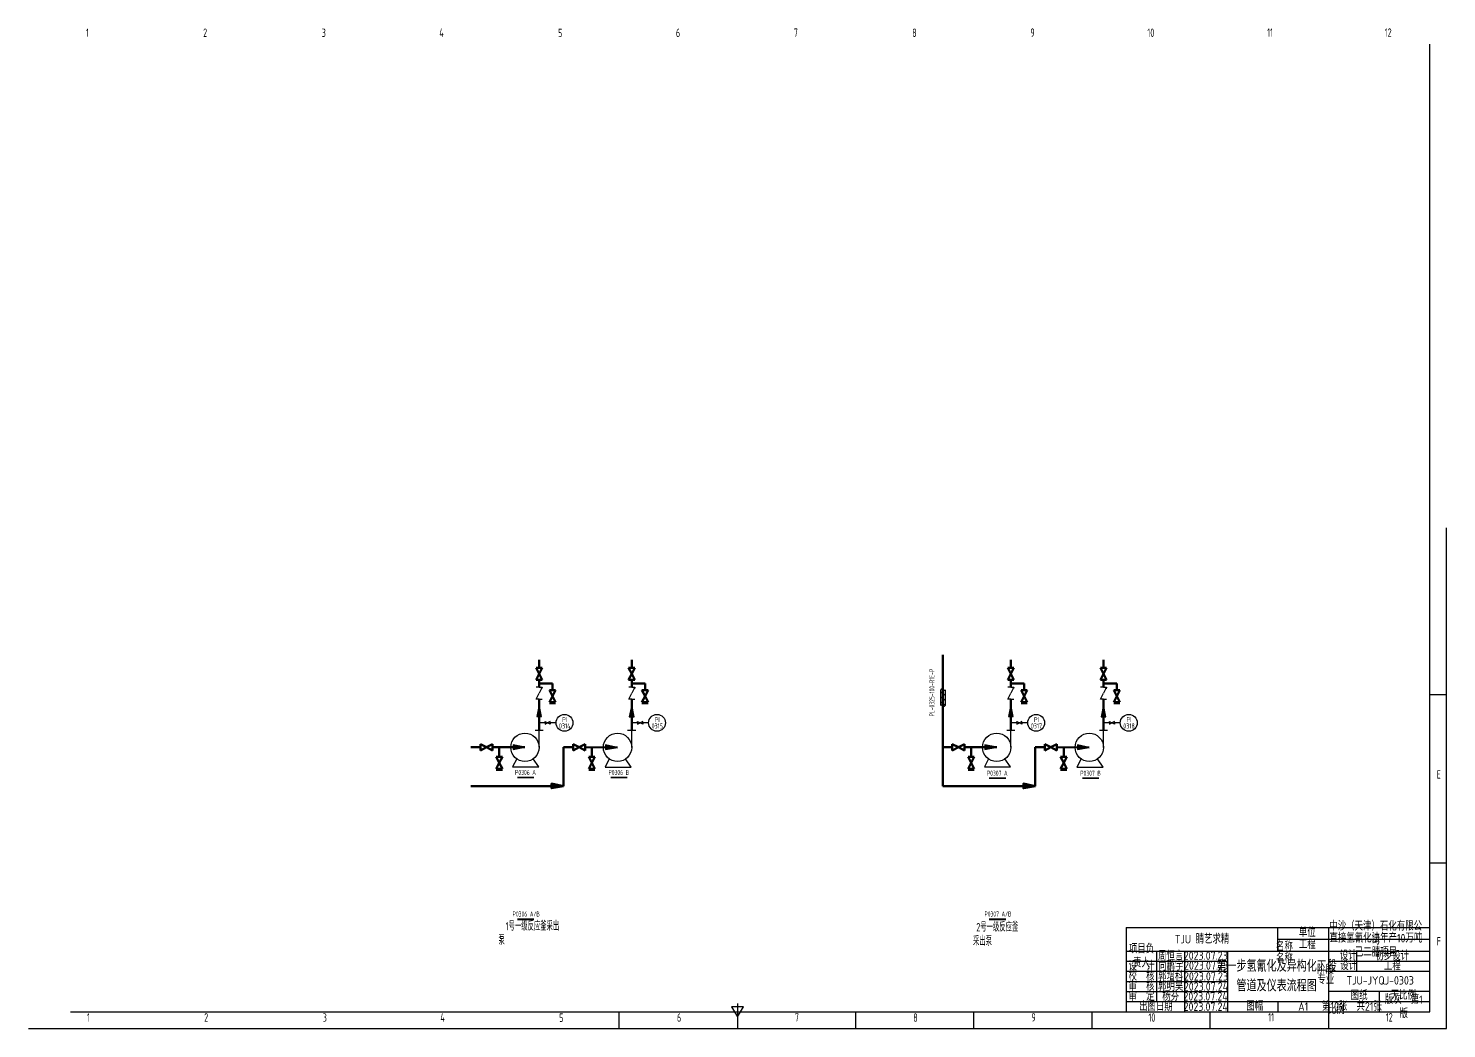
# Model space of a CAD drawing. Header units: millimetres. Extents: x 1413 to 5357, y 1751 to 3278.
# Drawn here: x 2548 to 3389, y 1751 to 2344 of the extents above; entities that cross this region are included whole.
import ezdxf

# ---------------------------------------------------------------- set-up
doc = ezdxf.new("R2010")
doc.units = ezdxf.units.MM
doc.layers.add('1-主物料管道-粗实线', color=150, linetype='Continuous', lineweight=80)
doc.styles.add('3mm', font='gbenor.shx', dxfattribs={"width": 0.75, "height": 3, "bigfont": 'gbcbig.shx'})
doc.styles.add('5mm', font='gbenor.shx', dxfattribs={"width": 0.75, "height": 5, "bigfont": 'gbcbig.shx'})
doc.styles.add('图框字母', font='gbenor.shx', dxfattribs={"width": 0.75, "bigfont": 'gbcbig.shx'})
doc.styles.add('图框数字', font='gbenor.shx', dxfattribs={"width": 0.75, "bigfont": 'gbcbig.shx'})
doc.styles.add('图纸内文字', font='gbenor.shx', dxfattribs={"width": 0.8, "height": 5, "bigfont": 'gbcbig.shx'})
doc.styles.add('表格文字', font='gbenor.shx', dxfattribs={"bigfont": 'gbcbig.shx'})

# ---------------------------------------------------------------- blocks, each defined once
blk = doc.blocks.new('图框数字')
at = {"color": 0, "char_height": 5, "width": 49.5, "attachment_point": 1, "style": '图框数字'}
for s, insert in [('\\pxb0.4,a0.4,qc;1', (912.17, 3918.8)), ('\\pxb0.4,a0.4,qc;2', (981.96, 3918.8)), ('\\pxb0.4,a0.4,qc;3', (1052.28, 3918.77)), ('\\pxb0.4,a0.4,qc;4', (1122.11, 3918.82)), ('\\pxb0.4,a0.4,qc;5', (1192.53, 3918.67)), ('\\pxb0.4,a0.4,qc;6', (1262.37, 3918.76)), ('\\pxb0.4,a0.4,qc;7', (1332.21, 3918.81)), ('\\pxb0.4,a0.4,qc;8', (1402.54, 3918.76)), ('\\pxb0.4,a0.4,qc;9', (1472.6, 3918.86)), ('\\pxb0.4,a0.4,qc;10', (1542.74, 3918.78)), ('\\pxb0.4,a0.4,qc;11', (1613.41, 3918.89)), ('\\pxb0.4,a0.4,qc;12', (1683.45, 3918.88)), ('\\pxb0.4,a0.4,qc;1', (912.78, 3334.65)), ('\\pxb0.4,a0.4,qc;2', (982.57, 3334.65)), ('\\pxb0.4,a0.4,qc;3', (1052.89, 3334.62)), ('\\pxb0.4,a0.4,qc;4', (1122.72, 3334.67)), ('\\pxb0.4,a0.4,qc;5', (1193.14, 3334.52)), ('\\pxb0.4,a0.4,qc;6', (1262.98, 3334.61)), ('\\pxb0.4,a0.4,qc;7', (1332.82, 3334.66)), ('\\pxb0.4,a0.4,qc;8', (1403.15, 3334.61)), ('\\pxb0.4,a0.4,qc;9', (1473.21, 3334.71)), ('\\pxb0.4,a0.4,qc;10', (1543.35, 3334.63)), ('\\pxb0.4,a0.4,qc;11', (1614.02, 3334.74)), ('\\pxb0.4,a0.4,qc;12', (1684.07, 3334.73))]:
    blk.add_mtext(s, dxfattribs=dict(at, insert=insert))
blk = doc.blocks.new('离心泵')
for p, q in [((25.17, 10.18), (29.97, 10.18)), ((27.57, -0.02), (27.57, 10.18)), ((14.3, -6.87), (11.85, -11.69)), ((27.32, -11.69), (23.98, -6.91)), ((11.85, -11.69), (27.32, -11.69))]:
    blk.add_line(p, q)
blk.add_circle((19.17, -0.02), 8.4)
at = {"layer": '1-主物料管道-粗实线'}
for p, q in [((27.57, 10.18), (27.6, 21.93)), ((19.17, -0.02), (0, 0))]:
    blk.add_line(p, q, dxfattribs=at)
blk = doc.blocks.new('箭头')
h = blk.add_hatch(color=256)
h.dxf.hatch_style = 1
h.paths.add_polyline_path([(0, 0), (-7.07, 1.43), (-7.07, -1.36)])
blk.add_lwpolyline([(0, 0), (-7.07, 1.43), (-7.07, -1.36)], close=True)
blk = doc.blocks.new('截止阀')
for p, q in [((-3.58, 0), (-3.58, 1.82)), ((-3.58, 1.82), (0, 0)), ((-3.58, 0), (-3.58, -1.82)), ((-3.58, -1.82), (0, 0)), ((3.58, 1.82), (0, 0)), ((3.58, -1.82), (0, 0)), ((3.58, 0), (3.58, 1.82)), ((3.58, 0), (3.58, -1.82))]:
    blk.add_line(p, q)
blk = doc.blocks.new('阀段法兰')
for p, q in [((0, 0), (-1.82, 0)), ((-1.82, 0), (0, -3.58)), ((0, 0), (1.82, 0)), ((1.82, 0), (0, -3.58)), ((-1.82, -7.16), (0, -3.58)), ((0, -7.16), (-1.82, -7.16)), ((-1.82, -7.75), (1.82, -7.75)), ((1.82, -7.16), (0, -3.58)), ((0, -7.16), (1.82, -7.16))]:
    blk.add_line(p, q)
blk = doc.blocks.new('截止阀箭头')
h = blk.add_hatch(color=256)
h.dxf.hatch_style = 1
h.paths.add_polyline_path([(0, 0), (0, -0.96), (-0.18, -0.96)])
h = blk.add_hatch(color=256)
h.dxf.hatch_style = 1
h.paths.add_polyline_path([(0, 0), (0, -0.96), (0.18, -0.96)])
for p, q in [((0, 0), (-0.18, -0.96)), ((0, 0), (0.18, -0.96)), ((-0.18, -0.96), (0, -0.96)), ((0.18, -0.96), (0, -0.96))]:
    blk.add_line(p, q)
blk = doc.blocks.new('*U10')
for p, q in [((40.47, 35.72), (38.65, 35.72)), ((40.47, 35.72), (42.28, 35.72)), ((42.28, 35.72), (40.47, 32.14)), ((38.65, 28.56), (40.47, 32.14)), ((40.47, 28.56), (38.65, 28.56)), ((40.47, 28.56), (42.28, 28.56))]:
    blk.add_line(p, q)
at = {"layer": '1-主物料管道-粗实线'}
for p, q in [((40.44, 47.15), (40.44, 51.8)), ((40.43, 35.72), (40.44, 39.99)), ((40.44, 37.85), (48.33, 37.85)), ((48.33, 37.85), (48.33, 33.91)), ((40.46, 21.93), (40.47, 28.56)), ((5.7, 0), (0, 0)), ((16.84, 0), (16.84, -5.63))]:
    blk.add_line(p, q, dxfattribs=at)
for name, p, rotation in [('截止阀箭头', (42.28, 35.72), 332.6946230564089), ('箭头', (40.46, 25.24), 89.95692948087755)]:
    blk.add_blockref(name, p, dxfattribs=dict(rotation=rotation))
for name, p in [('离心泵', (12.86, 0)), ('箭头', (32.03, -0.02))]:
    blk.add_blockref(name, p)
at = {"layer": '1-主物料管道-粗实线', "rotation": 90}
blk.add_blockref('截止阀', (40.44, 43.57), dxfattribs=at)
at = {"layer": '1-主物料管道-粗实线'}
for name, p in [('阀段法兰', (48.33, 33.91)), ('截止阀', (9.28, 0)), ('阀段法兰', (16.84, -5.63))]:
    blk.add_blockref(name, p, dxfattribs=at)
blk = doc.blocks.new('管道保温')
at = {"ltscale": 15}
for p, q in [((-5.09, -1.28), (-3, 1.28)), ((-2.09, -1.28), (0, 1.28)), ((0.91, -1.28), (3, 1.28))]:
    blk.add_line(p, q, dxfattribs=at)
for points in [[(-5.09, 1.28), (4.33, 1.28)], [(4.33, -1.28), (-5.09, -1.28)]]:
    blk.add_lwpolyline(points, dxfattribs=at)
for centre, radius, start, end in [((-5.55, 0.64), 0.789, 305.81351, 54.18649), ((4.72, -0.64), 0.745, 120.84349, 239.15651), ((3.94, 0.64), 0.749, 301.28885, 58.71115), ((-4.76, -0.64), 0.722, 117.57809, 242.42191)]:
    blk.add_arc(centre, radius, start, end, dxfattribs=at)
blk = doc.blocks.new('竖着的管道保温')
at = {"rotation": 90}
blk.add_blockref('管道保温', (0, 0), dxfattribs=at)
blk = doc.blocks.new('日期')
at = {"char_height": 5, "attachment_point": 5, "style": '表格文字'}
for s, heights, insert in [('\\pxqc,t1,4;2023.07.23', [2.86], (12.59, -2.67)), ('\\pxqc,t1,4;2023.07.23', [2.86], (12.74, -8.53)), ('2023.07.23', [4.77], (12.72, -15)), ('2023.07.24', [4.77], (12.47, -26.83)), ('2023.07.24', [5], (12.72, -21)), ('2023.07.24', [0], (12.59, -32.95))]:
    blk.add_mtext_dynamic_manual_height_columns(s, width=25.4314, gutter_width=25, heights=heights, dxfattribs=dict(at, insert=insert))

msp = doc.modelspace()

# ---------------------------------------------------------------- linework, layer by layer
for p, q in [((3378.56, 1760.5), (3378.56, 2334.5)), ((3388.56, 1948.5), (3388.56, 2047.5)), ((3388.56, 1948.5), (3378.56, 1948.5)), ((3388.56, 1849.5), (3388.56, 1948.5)), ((2853.93, 1931.93), (2850.44, 1931.93)), ((2860.44, 1931.93), (2856.95, 1931.93)), ((2908.82, 1931.93), (2905.33, 1931.93)), ((2915.33, 1931.93), (2911.84, 1931.93)), ((3133.67, 1931.93), (3130.18, 1931.93)), ((3140.18, 1931.93), (3136.69, 1931.93)), ((3188.56, 1931.93), (3185.07, 1931.93)), ((3195.07, 1931.93), (3191.58, 1931.93)), ((3388.56, 1848.63), (3378.56, 1848.63)), ((3388.56, 1750.5), (3388.56, 1849.5)), ((3198.56, 1810.5), (3198.56, 1760.5)), ((3198.56, 1810.5), (3378.56, 1810.5)), ((3288.56, 1796.5), (3288.56, 1810.5)), ((3318.48, 1810.5), (3318.48, 1760.5)), ((3288.56, 1803.5), (3378.56, 1803.5)), ((3198.56, 1796.5), (3378.56, 1796.5)), ((3216.74, 1766.62), (3216.74, 1796.5)), ((3233.13, 1796.5), (3233.13, 1760.5)), ((3258.56, 1796.5), (3258.56, 1760.5)), ((3335.09, 1796.5), (3335.09, 1784.5)), ((3198.56, 1790.5), (3258.56, 1790.5)), ((3198.56, 1784.5), (3258.56, 1784.5)), ((3318.48, 1790.5), (3378.56, 1790.5)), ((3318.56, 1784.5), (3378.56, 1784.5)), ((3198.56, 1778.5), (3258.56, 1778.5)), ((3198.56, 1772.5), (3258.56, 1772.5)), ((3198.56, 1766.62), (3378.56, 1766.62)), ((3288.56, 1766.62), (3288.56, 1760.5)), ((3318.48, 1772.74), (3378.56, 1772.74)), ((3348.52, 1772.74), (3348.56, 1760.5)), ((2572.56, 1760.5), (3378.56, 1760.5)), ((2968.06, 1765.5), (2968.06, 1750.5)), ((2547.56, 1750.5), (3388.56, 1750.5))]:
    msp.add_line(p, q)
at = {"color": 0}
for p, q in [((2897.98, 1750.5), (2897.98, 1760.5)), ((3038.14, 1750.5), (3038.14, 1760.5)), ((3108.23, 1750.5), (3108.23, 1760.5)), ((3178.31, 1750.5), (3178.31, 1760.5)), ((3248.39, 1750.5), (3248.39, 1760.5)), ((3318.48, 1760.5), (3318.48, 1750.5))]:
    msp.add_line(p, q, dxfattribs=at)
at = {"const_width": 1}
for points in [[(2837.44, 1899.47), (2847.44, 1899.47)], [(2892.76, 1899.47), (2902.76, 1899.47)], [(3117.18, 1898.99), (3127.18, 1898.99)], [(3172.5, 1898.99), (3182.5, 1898.99)], [(2837.44, 1815.34), (2847.44, 1815.34)], [(3117.18, 1815.34), (3127.18, 1815.34)]]:
    msp.add_lwpolyline(points, dxfattribs=at)
msp.add_lwpolyline([(2968.06, 1757.5), (2971.52, 1763.5), (2964.59, 1763.5)], close=True)
for centre in [(2865.44, 1931.93), (2920.33, 1931.93), (3145.18, 1931.93), (3200.07, 1931.93)]:
    msp.add_circle(centre, 5)
at = {"layer": '1-主物料管道-粗实线'}
for p, q in [((3089.73, 1972.15), (3089.73, 1917.4)), ((2864.89, 1894.42), (2864.89, 1917.38)), ((3089.73, 1917.4), (3089.73, 1894.42)), ((3144.63, 1894.42), (3144.63, 1917.38)), ((2809.99, 1894.42), (2864.89, 1894.42)), ((3089.73, 1894.42), (3144.63, 1894.42))]:
    msp.add_line(p, q, dxfattribs=at)

# ---------------------------------------------------------------- block references
for name, p in [('图框数字', (1645.69, -1575.02)), ('*U10', (2809.99, 1917.4)), ('*U10', (2864.89, 1917.38)), ('*U10', (3089.73, 1917.4)), ('*U10', (3144.63, 1917.38)), ('竖着的管道保温', (3089.83, 1947.19)), ('日期', (3233.13, 1796.5))]:
    msp.add_blockref(name, p)
at = {"xscale": 0.4223134614298977, "yscale": 0.4223134614298977, "zscale": 0.4223134614298977}
for p in [(2855.44, 1931.93), (2910.33, 1931.93), (3135.18, 1931.93), (3190.07, 1931.93)]:
    msp.add_blockref('截止阀', p, dxfattribs=at)
at = {"layer": '1-主物料管道-粗实线'}
for p in [(2864.89, 1894.42), (3144.63, 1894.42)]:
    msp.add_blockref('箭头', p, dxfattribs=at)

# ---------------------------------------------------------------- texts
at = {"insert": (3081.81, 1935.67), "char_height": 3, "attachment_point": 1, "rotation": 90, "style": '3mm'}
msp.add_mtext_dynamic_manual_height_columns('PL-0325-100-R1E-P', width=5.7823, gutter_width=12.5, heights=[0], dxfattribs=at)
for s, width, gutter_width, heights, insert, char_height, attachment_point, style in [('\\pxsm0.75,qc;PI\\P0314', 22.4067, 13.57, [9.58], (2876.8, 1928.55), 3, 9, '图纸内文字'), ('\\pxsm0.75,qc;PI\\P0315', 22.4067, 13.57, [9.58], (2931.69, 1928.55), 3, 9, '图纸内文字'), ('\\pxsm0.75,qc;PI\\P0317', 22.4067, 13.57, [9.58], (3156.54, 1928.55), 3, 9, '图纸内文字'), ('\\pxsm0.75,qc;PI\\P0318', 22.4067, 13.57, [9.58], (3211.43, 1928.55), 3, 9, '图纸内文字'), ('\\pxqc;P0306 A', 14.8106, 13.57, [2.5], (2834.93, 1904.01), 3, 1, '3mm'), ('\\pxqc;P0306 B', 14.8106, 13.57, [2.5], (2890.25, 1904.01), 3, 1, '3mm'), ('\\pxqc;P0307 A', 14.8106, 13.57, [2.5], (3114.67, 1903.52), 3, 1, '3mm'), ('\\pxqc;P0307 B', 14.8106, 13.57, [2.5], (3169.99, 1903.52), 3, 1, '3mm'), ('{\\C0;     单位名称}', 27.9518, 62.96, [0], (3287.38, 1809.89), 5, 1, '表格文字'), ('TJU 腈艺求精', 90, 25, [0], (3243.56, 1803.5), 5, 5, '表格文字'), ('{\\C0;     工程名称}', 27.9518, 62.96, [0], (3287.38, 1802.89), 5, 1, '表格文字'), ('项目负责人', 18.1843, 25, [0], (3207.65, 1793.5), 5, 5, '表格文字'), ('周恒言', 16.3843, 25, [0], (3224.94, 1793.5), 5, 5, '表格文字'), ('{\\C0;     设计阶段}', 27.9518, 62.96, [0], (3311.66, 1796.34), 5, 1, '表格文字'), ('校  核', 18.1843, 25, [0], (3207.65, 1781.5), 5, 5, '表格文字'), ('设  计', 18.1843, 25, [0], (3207.65, 1787.5), 5, 5, '表格文字'), ('郭增科', 16.3843, 25, [0], (3224.94, 1781.5), 5, 5, '表格文字'), ('向鹏宇', 16.3843, 25, [0], (3224.94, 1787.5), 5, 5, '表格文字'), ('{\\C0;     设计专业}', 27.9518, 62.96, [0], (3311.91, 1790.31), 5, 1, '表格文字'), ('审  核', 18.1843, 25, [0], (3207.65, 1775.5), 5, 5, '表格文字'), ('郭明昊', 16.3843, 25, [0], (3224.94, 1775.5), 5, 5, '表格文字'), ('审  定', 18.1843, 25, [0], (3207.65, 1769.5), 5, 5, '表格文字'), ('出图日期', 30, 25, [0], (3216.13, 1763.56), 5, 5, '表格文字'), ('杨芬', 16.3843, 25, [0], (3224.94, 1769.56), 5, 5, '表格文字'), ('{\\C0;     图纸比例}', 27.9518, 62.96, [0], (3318.13, 1772.57), 5, 1, '表格文字'), ('A1', 29.9167, 25, [0], (3303.52, 1763.56), 5, 5, '表格文字')]:
    msp.add_mtext_dynamic_manual_height_columns(s, width=width, gutter_width=gutter_width, heights=heights, dxfattribs=dict(insert=insert, char_height=char_height, attachment_point=attachment_point, style=style))
at = {"char_height": 5, "attachment_point": 1, "style": '图框字母'}
for s, insert in [('E', (3382.66, 1903.79)), ('F', (3382.65, 1804.79))]:
    msp.add_mtext(s, dxfattribs=dict(at, insert=insert))
for s, insert, char_height, width, attachment_point, style in [('\\pxqc;P0306 A/B', (2821.17, 1820), 3, 43.1916, 1, '3mm'), ('\\pxqc;P0307 A/B', (3100.91, 1820), 3, 43.1916, 1, '3mm'), ('\\pi4.3008;1号一级反应釜采出泵', (2826.28, 1813.71), 5, 37.3675, 1, '5mm'), ('\\pi1.97315;2号一级反应釜采出泵', (3107.71, 1813.15), 5, 30.109, 1, '5mm'), ('\\pt35;中沙（天津）石化有限公司', (3346.49, 1807.04), 5, 56.2939, 5, '表格文字'), ('\\pt35;直接氢氰化法年产10万吨己二腈项目', (3346.62, 1799.94), 5, 56.2939, 5, '表格文字'), ('第一步氢氰化及异构化工段\\P管道及仪表流程图', (3287.74, 1781.91), 7, 68.1843, 5, '表格文字'), ('\\pt35;初步设计', (3356.32, 1793.59), 5, 56.2939, 5, '表格文字'), ('\\pt35;工程', (3356.37, 1787.58), 5, 56.2939, 5, '表格文字'), ('TJU-JYQJ-0303', (3349.17, 1779.13), 5, 68.1843, 5, '表格文字'), ('图幅', (3274.82, 1763.69), 5, 25, 5, '表格文字'), ('第10张  共21张', (3332.39, 1763.6), 5, 35.7282, 5, '表格文字'), ('版次  第1版', (3363.15, 1763.46), 5, 25, 5, '表格文字'), ('无比例', (3362.93, 1770.17), 5, 25, 5, '表格文字')]:
    msp.add_mtext(s, dxfattribs=dict(insert=insert, char_height=char_height, width=width, attachment_point=attachment_point, style=style))

doc.saveas('drawing.dxf')
